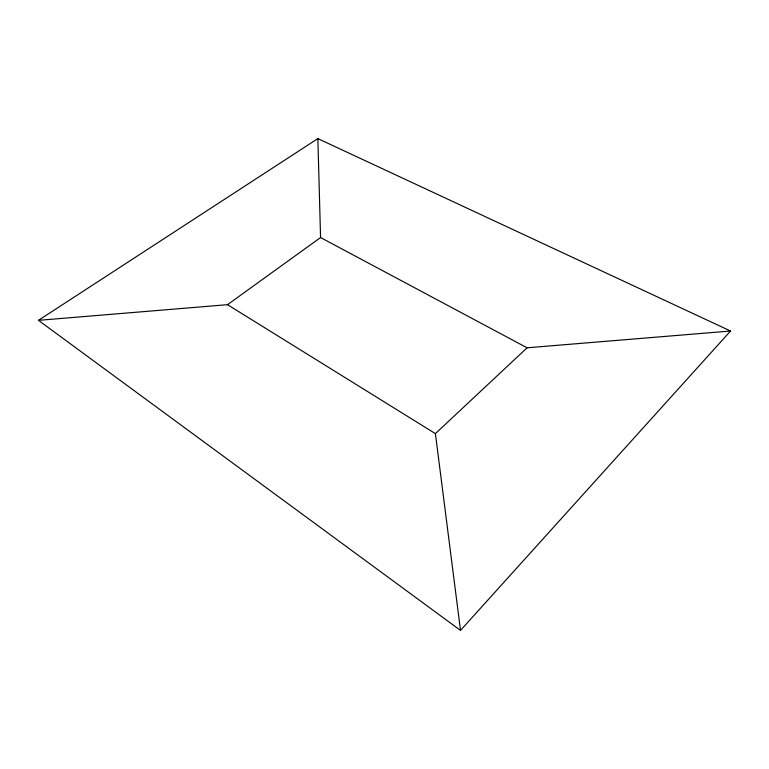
<?xml version="1.0" encoding="UTF-8"?>
<svg xmlns="http://www.w3.org/2000/svg" width="769" height="769" viewBox="0 0 769 769"><rect width="100%" height="100%" fill="white"/><g stroke="black" fill="none" stroke-linecap="round" stroke-linejoin="round"><path stroke-width="1.15" d="M460.506 630.397L730.55 331.016L317.857 138.603L38.45 320.337L460.506 630.397L435.398 433.62L227.518 304.678L38.45 320.337M435.398 433.62L527.092 347.799L730.55 331.016M227.518 304.678L320.567 237.544L317.857 138.603M320.567 237.544L527.092 347.799"/></g></svg>
